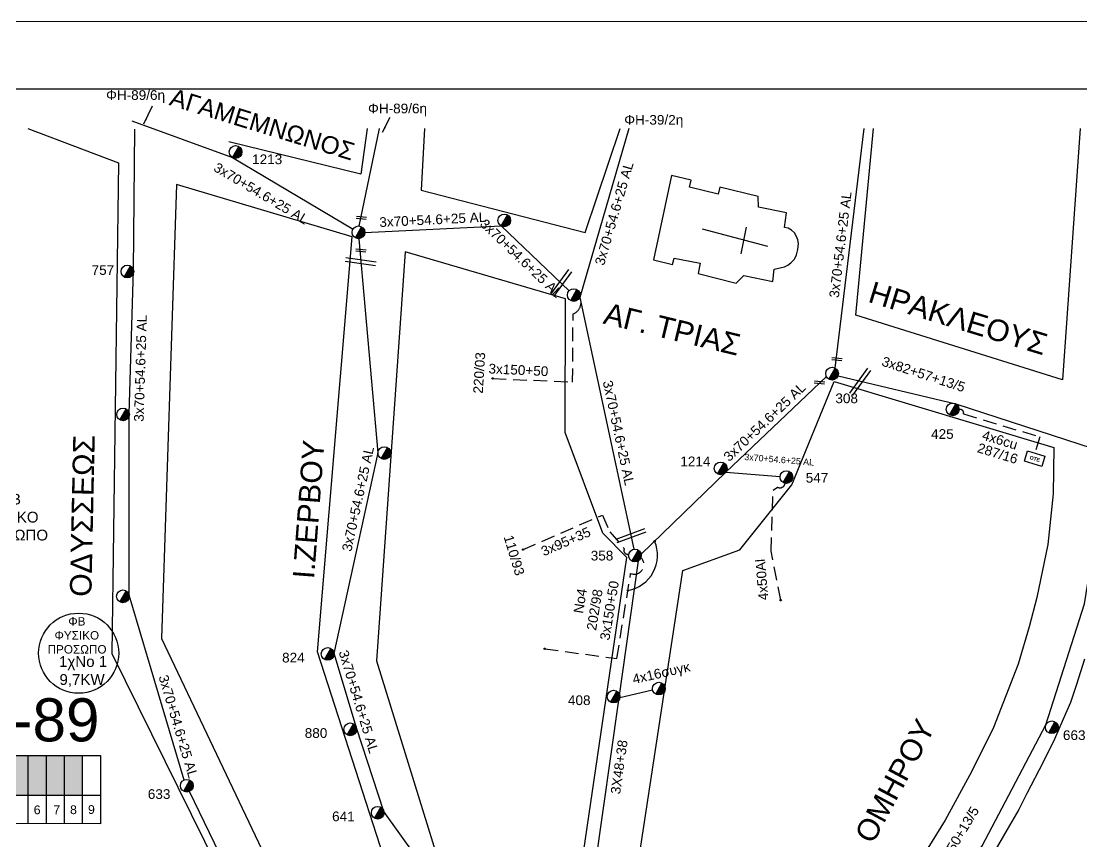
# Model space of a CAD drawing. Header units: millimetres. Extents: x 864 to 3062, y 833 to 2619.
# Drawn here: x 1288.2 to 1485, y 1708.3 to 1860.7 of the extents above; entities that cross this region are included whole.
import ezdxf
from ezdxf.enums import TextEntityAlignment as Align

# ---------------------------------------------------------------- set-up
doc = ezdxf.new("R2010")
doc.units = ezdxf.units.MM
doc.linetypes.add('DASHED', pattern=[19.05, 12.7, -6.35])
for name, color, linetype, lineweight in [('3x150+50', 7, 'Continuous', 30), ('3X48+38', 7, 'Continuous', 30), ('3x70+54.6+25 AL', 7, 'SYN_LINE', 30), ('3x82+57+13_5', 7, 'Continuous', 30), ('3x95+35', 7, 'Continuous', 30), ('4x16συγκ', 7, 'Continuous', 30), ('4x50+13_5', 7, 'Continuous', 30), ('4x50AL', 7, 'Continuous', 30), ('text διευθύνσεων', 250, 'Continuous', 30), ('Υπόβαθρο ΔΕΗ', 7, 'Continuous', 30)]:
    doc.layers.add(name, color=color, linetype=linetype, lineweight=lineweight)
for name, color, linetype in [('Pillar OTE', 7, 'Continuous'), ('TEXT ΚΑΛΩΔΙΩΝ', 7, 'Continuous'), ('Άγνωστα', 7, 'Continuous'), ('Επιγραφές - Σχήματα', 7, 'Continuous'), ('Καλώδια ΧΤ   3x150AL+50CU', 7, 'DASHED'), ('Μηχανική τομή', 7, 'Continuous'), ('Στύλος ΦΜ', 7, 'Continuous'), ('Στύλος ΦΜ @ 1', 7, 'Continuous'), ('Συνδέσεις', 7, 'Continuous'), ('Τομή', 7, 'Continuous'), ('Υπόγεια καλώδια Παροχών ΧΤ   4x50AL', 7, 'DASHED'), ('Υπόγεια καλώδια Παροχών ΧΤ   4x6', 7, 'DASHED')]:
    doc.layers.add(name, color=color, linetype=linetype)
doc.styles.add('arial', font='arial.ttf')
doc.styles.get("Standard").update_dxf_attribs({"font": 'arial.ttf'})
doc.linetypes.add('SYN_LINE', pattern='A,0.5,-0.0001,["/\\/\\/\\/",Standard,S=0.1,R=0,X=0,Y=-0.05],-0.25', length=0.7501)
doc.dimstyles.new('ISO-25', dxfattribs={"dimtxt": 2.5, "dimasz": 2.5, "dimexe": 1.25, "dimexo": 0.625, "dimtad": 1, "dimtxsty": 'Standard', "dimcen": 2.5, "dimadec": 0, "dimazin": 0, "dimtfac": 1, "dimtmove": 0, "dimatfit": 3, "dimfxl": 1, "dimarcsym": 0})

# ---------------------------------------------------------------- blocks, each defined once
blk = doc.blocks.new('ΥΠΑΡΧΩΝ ΤΣΙΜΕΝΤΕΝΙΟΣ ΣΤΥΛΟΣ')
at = {"layer": 'Στύλος ΦΜ'}
blk.add_hatch(color=7, dxfattribs=at).paths.add_polyline_path([(-1.29, -2.28, 0.574793), (2.62, 0, 0.268822), (1.3, 2.27)])
at = {"layer": 'Στύλος ΦΜ', "color": 7}
blk.add_line((-1.29, -2.28), (1.3, 2.27), dxfattribs=at)
blk.add_circle((0, 0), 2.62, dxfattribs=at)
at = {"layer": 'Στύλος ΦΜ', "flags": 4}
for tag, p in [('ΑΡΙΘΜΟΣ', (-4.68, 8.05)), ('ΤΥΠΟΣ', (-4.91, 3.03))]:
    blk.add_attdef(tag, p, '', height=4, dxfattribs=at)
blk = doc.blocks.new('_ΣΥΝΔΕΣΗ')
at = {"layer": 'Συνδέσεις', "linetype": 'SYN_LINE', "ltscale": 40}
blk.add_hatch(color=256, dxfattribs=at).paths.add_polyline_path([(0.5, -0.01, 1), (-0.5, -0.01, 1)])
at = {"layer": 'Συνδέσεις'}
blk.add_circle((0, -0.01), 0.5, dxfattribs=at)
blk = doc.blocks.new('ΤΟΜΗ')
at = {"layer": 'Τομή', "ltscale": 40}
for p, q in [((-5.68, 0), (17.06, 0)), ((-5.68, -2.77), (17.06, -2.77))]:
    blk.add_line(p, q, dxfattribs=at)
blk = doc.blocks.new('ΜΗΧΑΝΙΚΗ ΤΟΜΗ')
at = {"layer": 'Μηχανική τομή', "ltscale": 40}
for p, q in [((-1.89, 0.78), (5.69, 0.78)), ((-1.89, -0.77), (5.69, -0.77))]:
    blk.add_line(p, q, dxfattribs=at)
blk = doc.blocks.new('PILLAR ΟΤΕ')
at = {"layer": 'Pillar OTE', "ltscale": 40}
blk.add_lwpolyline([(-3.31, 2.02), (3.39, 2.02), (3.39, -1.99), (-3.31, -1.99)], close=True, dxfattribs=at)
at = {"layer": 'Pillar OTE', "insert": (-1.81, 0.71), "char_height": 1.3575, "width": 109.961, "attachment_point": 1}
blk.add_mtext('{\\fArial|b1|i0|c161|p34;OTE}', dxfattribs=at)

msp = doc.modelspace()

# ---------------------------------------------------------------- hatches: boundary and pattern name
at = {"layer": 'Καλώδια ΧΤ   3x150AL+50CU', "linetype": 'DASHED', "lineweight": -3, "ltscale": 0.2}
h = msp.add_hatch(color=173, dxfattribs=at)
h.dxf.hatch_style = 1
h.paths.add_polyline_path([(1289.38, 1724.33), (1286.08, 1724.33), (1286.08, 1716.96), (1289.38, 1716.96)])
h = msp.add_hatch(color=6, dxfattribs=at)
h.dxf.hatch_style = 1
h.paths.add_polyline_path([(1292.77, 1724.33), (1289.47, 1724.33), (1289.47, 1716.96), (1292.77, 1716.96)])
h = msp.add_hatch(color=62, dxfattribs=at)
h.dxf.hatch_style = 1
h.paths.add_polyline_path([(1296.16, 1724.32), (1292.87, 1724.32), (1292.87, 1716.96), (1296.16, 1716.95)])
h = msp.add_hatch(color=151, dxfattribs=at)
h.dxf.hatch_style = 1
h.paths.add_polyline_path([(1299.5, 1724.32), (1296.2, 1724.32), (1296.2, 1716.95), (1299.5, 1716.95)])

# ---------------------------------------------------------------- linework, layer by layer
at = {"lineweight": -3, "ltscale": 0.2}
msp.add_circle((1298.86, 1743.34), 7.44, dxfattribs=at)
at = {"layer": '3x150+50', "color": 5, "linetype": 'DASHED', "lineweight": -3, "ltscale": 0.2}
msp.add_lwpolyline([(1375.67, 1794.37), (1390.52, 1793.67), (1390.61, 1806.33, 0.439358), (1391.84, 1809.4, -32.138561)], format="xyb", dxfattribs=at)
at = {"layer": '3x150+50', "color": 1, "linetype": 'DASHED', "lineweight": -3, "ltscale": 0.2}
msp.add_lwpolyline([(1385.35, 1744.17), (1398.73, 1742.35), (1401.3, 1758.14, 0.812745), (1403.22, 1761.1, -63.095307)], format="xyb", dxfattribs=at)
at = {"layer": '3X48+38', "color": 1, "linetype": 'Continuous', "lineweight": -3, "ltscale": 0.2}
msp.add_lwpolyline([(1387.03, 1662.77), (1394.72, 1703.64), (1399.08, 1734.62), (1402.73, 1760.48)], dxfattribs=at)
at = {"layer": '3x70+54.6+25 AL', "color": 173, "linetype": 'SYN_LINE', "lineweight": -3, "ltscale": 15}
for points in [[(1318.42, 1719.79), (1308.23, 1754.13), (1308.26, 1787.81), (1309.05, 1814.48), (1309.28, 1840.65)], [(1330.95, 1678.3), (1329.58, 1696.67), (1319.44, 1717.67)]]:
    msp.add_lwpolyline(points, dxfattribs=at)
at = {"layer": '3x70+54.6+25 AL', "color": 6, "linetype": 'SYN_LINE', "lineweight": -3, "ltscale": 15}
for points in [[(1308.72, 1842.22), (1327.4, 1835.38), (1349.78, 1822.09)], [(1350.9, 1822.66), (1354.71, 1840.8)], [(1351.97, 1821.43), (1377.26, 1822.69), (1389.89, 1810.65)]]:
    msp.add_lwpolyline(points, dxfattribs=at)
at = {"layer": '3x70+54.6+25 AL', "color": 5, "linetype": 'SYN_LINE', "lineweight": -3, "ltscale": 15}
msp.add_lwpolyline([(1400.94, 1840.8), (1391.84, 1809.4), (1401.86, 1762.63)], dxfattribs=at)
at = {"layer": '3x70+54.6+25 AL', "color": 1, "linetype": 'SYN_LINE', "lineweight": -3, "ltscale": 15}
for points in [[(1439.25, 1796.27), (1444.64, 1840.8)], [(1403.26, 1761.71), (1418.95, 1776.96), (1437.62, 1794.71)]]:
    msp.add_lwpolyline(points, dxfattribs=at)
at = {"layer": '3x70+54.6+25 AL', "color": 133, "linetype": 'SYN_LINE', "lineweight": -3, "ltscale": 15}
msp.add_lwpolyline([(1367.49, 1668.38), (1364.07, 1701.96), (1355.52, 1713.93), (1350.41, 1729.51), (1346.25, 1743.27), (1354.41, 1780.57), (1350.9, 1820.31)], dxfattribs=at)
at = {"layer": '3x70+54.6+25 AL', "color": 1, "linetype": 'SYN_LINE', "lineweight": -3, "ltscale": 10}
msp.add_lwpolyline([(1418.95, 1776.96), (1429.03, 1776.14)], dxfattribs=at)
at = {"layer": '3x82+57+13_5', "color": 173, "linetype": 'Continuous', "lineweight": -3, "ltscale": 0.2}
msp.add_lwpolyline([(1439.78, 1794.87), (1461.65, 1789.62), (1489.59, 1780.53)], dxfattribs=at)
at = {"layer": '3x95+35', "color": 5, "linetype": 'DASHED', "lineweight": -3, "ltscale": 0.2}
msp.add_lwpolyline([(1381.34, 1762.58), (1396.05, 1769), (1397.41, 1765.87), (1400.13, 1762.73, 0.695006), (1400.96, 1761.75, -6.901161)], format="xyb", dxfattribs=at)
at = {"layer": '4x16συγκ', "color": 1, "linetype": 'SYN_LINE', "lineweight": -3, "ltscale": 7}
msp.add_lwpolyline([(1399.29, 1735.12), (1405.38, 1736.51)], dxfattribs=at)
at = {"layer": '4x50+13_5', "color": 6, "linetype": 'Continuous', "lineweight": -3, "ltscale": 0.2}
msp.add_lwpolyline([(1414.79, 1655.55), (1424.04, 1665.72), (1450.66, 1685.58), (1466.51, 1707.6), (1478.37, 1730.02), (1485.52, 1752.52), (1489.66, 1778.22)], dxfattribs=at)
at = {"layer": '4x50AL', "color": 1, "linetype": 'DASHED', "lineweight": -3, "ltscale": 0.2}
msp.add_lwpolyline([(1429.14, 1753.17), (1427.37, 1762.29), (1427.73, 1773.61), (1428.53, 1774.19, 0.542614), (1429.96, 1774.89, -4.355908)], format="xyb", dxfattribs=at)
at = {"layer": 'Pillar OTE', "lineweight": -3, "ltscale": 40}
for points in [[(1272.58, 1711.69), (1272.58, 1724.33), (1302.91, 1724.33), (1302.91, 1711.66), (1272.58, 1711.69)], [(1289.47, 1711.68), (1289.47, 1724.33)], [(1292.87, 1711.67), (1292.87, 1724.33)], [(1296.2, 1711.67), (1296.2, 1724.33)], [(1299.59, 1711.67), (1299.59, 1724.33)], [(1272.58, 1716.98), (1302.91, 1716.95)]]:
    msp.add_lwpolyline(points, dxfattribs=at)
at = {"layer": 'Επιγραφές - Σχήματα', "lineweight": -3}
msp.add_lwpolyline([(863.7, 1860.67), (3062.46, 1860.7), (3062.47, 841.56), (863.7, 841.54)], close=True, dxfattribs=at)
at = {"layer": 'Υπόβαθρο ΔΕΗ', "lineweight": -3}
for points in [[(895.62, 1848.12), (2896.63, 1848.12), (2896.63, 844.79), (895.62, 844.79)], [(1417.54, 1828.55), (1412.23, 1829.88), (1412.51, 1831.16), (1408.87, 1832.02), (1405.56, 1816.39), (1409.04, 1815.49), (1409.35, 1816.67), (1414.21, 1815.74), (1413.81, 1813.82), (1420.9, 1812.08), (1422.31, 1813.49), (1427.67, 1812.36), (1427.94, 1814.65), (1429.85, 1815.11), (1430.44, 1815.38), (1431.04, 1815.85), (1431.68, 1816.52), (1432.09, 1817.31), (1432.33, 1818.3), (1432.45, 1819.44), (1432.35, 1820.11), (1432.09, 1820.72), (1431.72, 1821.37), (1431.15, 1821.88), (1430.54, 1822.25), (1429.84, 1822.42), (1430.25, 1825.09), (1425.01, 1826.19), (1424.95, 1828.13), (1417.84, 1829.9)], [(1349.64, 1820.68), (1317.03, 1830.35), (1314.26, 1746.04), (1342.98, 1685.53), (1359.01, 1681.33), (1361.94, 1685.52), (1343.19, 1743.61)], [(1389.2, 1809.16), (1359.47, 1817.88), (1354.15, 1741.92), (1374.14, 1677.31), (1387.76, 1673.9), (1400.57, 1761.09), (1396.15, 1765.61), (1389.13, 1784.32)], [(1412.64, 1667.51), (1397.68, 1671.33), (1410.97, 1758.71), (1421.53, 1762.56), (1421.53, 1762.56), (1431.21, 1774.59), (1439.05, 1793.79), (1479.81, 1781.54), (1479.68, 1772.93), (1478.7, 1763.52), (1476.7, 1753.7), (1475.25, 1748.24), (1473.2, 1741.31), (1468.61, 1729.54), (1464.57, 1721.33), (1459.68, 1712.31), (1453.75, 1702.76), (1447.27, 1693.32), (1443.41, 1689.21), (1438.87, 1684.29), (1433.81, 1679.8), (1429.29, 1676.32), (1424.14, 1672.87), (1420.16, 1670.51)]]:
    msp.add_lwpolyline(points, close=True, dxfattribs=at)
for points in [[(1289.41, 1840.8), (1306.24, 1834.42), (1304.99, 1743.28), (1327.12, 1698.51), (1323.91, 1690.21), (1268.98, 1705.27), (1233.14, 1840.8)], [(1352.42, 1840.8), (1351.22, 1832.3), (1326.75, 1838.28)], [(1363.05, 1840.8), (1362.39, 1829.33), (1392.87, 1821.45), (1399.37, 1840.8)], [(1484.75, 1840.8), (1481.42, 1794.11), (1443.11, 1806.13), (1446.36, 1840.8)], [(1414.6, 1822.16), (1426.72, 1818.92)], [(1422.74, 1822.44), (1421.76, 1817.5)], [(1485.53, 1742.26), (1484.04, 1737.5), (1482.92, 1734.19), (1481.56, 1731.12), (1479.95, 1727.37), (1477.83, 1723.12), (1474.8, 1717.27), (1473.35, 1714.34), (1471.15, 1710.58), (1467.93, 1705.01), (1464.88, 1700.26), (1460.43, 1693.18), (1456.14, 1687.64), (1453.01, 1683.86), (1449.44, 1679.95), (1446.67, 1677.28), (1443.01, 1674.14), (1438.24, 1670.83), (1432.62, 1667.61), (1426.84, 1664.48), (1486.73, 1649.81)]]:
    msp.add_lwpolyline(points, dxfattribs=at)
msp.add_arc((1399.67, 1761.52), 6.62, 279.7285, 23.2657, dxfattribs=at)
at = {"layer": 'Υπόγεια καλώδια Παροχών ΧΤ   4x6', "color": 173, "linetype": 'DASHED', "ltscale": 0.2}
msp.add_lwpolyline([(1462.23, 1788.52, -0.662932), (1463.07, 1787.77), (1477.24, 1783.51), (1476.32, 1780.44)], format="xyb", dxfattribs=at)

# ---------------------------------------------------------------- block references
at = {"layer": 'Pillar OTE', "xscale": 0.5, "yscale": 0.5, "zscale": 0.5, "rotation": 343.2783505146689}
msp.add_blockref('PILLAR ΟΤΕ', (1476.24, 1779.45), dxfattribs=at)
at = {"layer": 'Μηχανική τομή', "lineweight": -3, "xscale": 0.249999999999946, "yscale": 0.249999999999946, "zscale": 0.4999999999999997, "rotation": 174.4298595827747}
for p in [(1351.79, 1824.1), (1351.72, 1818.05), (1440.04, 1797.88), (1436.82, 1793.52)]:
    msp.add_blockref('ΜΗΧΑΝΙΚΗ ΤΟΜΗ', p, dxfattribs=at)
at = {"layer": 'Στύλος ΦΜ @ 1', "lineweight": -3, "ltscale": 40}
ref = msp.add_blockref('ΥΠΑΡΧΩΝ ΤΣΙΜΕΝΤΕΝΙΟΣ ΣΤΥΛΟΣ', (1327.99, 1836.41), dxfattribs=dict(at, xscale=0.4499999999997664, yscale=0.4499999999997664, zscale=0.4499999999997664))
ref.add_attrib('ΤΥΠΟΣ', '1213', (1331.04, 1834.15), dxfattribs={"layer": 'Στύλος ΦΜ', "height": 1.8, "flags": 4})
for p, xscale, yscale, zscale in [((1377.84, 1823.71), 0.4499999999997664, 0.4499999999997664, 0.4499999999997664), ((1350.79, 1821.49), 0.4499999999997664, 0.4499999999997664, 0.4499999999997664), ((1390.75, 1809.83), 0.4499999999997664, 0.4499999999997664, 0.4499999999997664), ((1307.09, 1787.67), 0.4499999999998181, 0.4499999999998181, 0.4499999999998181), ((1355.58, 1780.5), 0.4499999999998181, 0.4499999999998181, 0.4499999999998181), ((1307.08, 1753.9), 0.4499999999998181, 0.4499999999998181, 0.4499999999998181), ((1406.53, 1736.77), 0.449999999999816, 0.449999999999816, 0.449999999999816)]:
    msp.add_blockref('ΥΠΑΡΧΩΝ ΤΣΙΜΕΝΤΕΝΙΟΣ ΣΤΥΛΟΣ', p, dxfattribs=dict(at, xscale=xscale, yscale=yscale, zscale=zscale))
ref = msp.add_blockref('ΥΠΑΡΧΩΝ ΤΣΙΜΕΝΤΕΝΙΟΣ ΣΤΥΛΟΣ', (1307.9, 1814.22), dxfattribs=dict(at, xscale=0.4499999999997664, yscale=0.4499999999997664, zscale=0.4499999999997664))
ref.add_attrib('ΤΥΠΟΣ', '757', (1301.26, 1813.59), dxfattribs={"layer": 'Στύλος ΦΜ', "height": 1.8, "flags": 4})
ref = msp.add_blockref('ΥΠΑΡΧΩΝ ΤΣΙΜΕΝΤΕΝΙΟΣ ΣΤΥΛΟΣ', (1438.67, 1795.25), dxfattribs=dict(at, xscale=0.4499999999997811, yscale=0.4499999999997811, zscale=0.4499999999997811))
ref.add_attrib('ΤΥΠΟΣ', '308', (1439.29, 1789.77), dxfattribs={"layer": 'Στύλος ΦΜ', "height": 1.8, "flags": 4})
ref = msp.add_blockref('ΥΠΑΡΧΩΝ ΤΣΙΜΕΝΤΕΝΙΟΣ ΣΤΥΛΟΣ', (1461.06, 1788.6), dxfattribs=dict(at, xscale=0.4499999999998731, yscale=0.4499999999998731, zscale=0.4499999999998731))
ref.add_attrib('ΤΥΠΟΣ', '425', (1457.05, 1783.14), dxfattribs={"layer": 'Στύλος ΦΜ', "height": 1.8, "flags": 4})
ref = msp.add_blockref('ΥΠΑΡΧΩΝ ΤΣΙΜΕΝΤΕΝΙΟΣ ΣΤΥΛΟΣ', (1418, 1777.65), dxfattribs=dict(at, xscale=0.4499999999998362, yscale=0.4499999999998362, zscale=0.4499999999998362))
ref.add_attrib('ΤΥΠΟΣ', '1214', (1410.51, 1778.06), dxfattribs={"layer": 'Στύλος ΦΜ', "height": 1.8, "flags": 4})
ref = msp.add_blockref('ΥΠΑΡΧΩΝ ΤΣΙΜΕΝΤΕΝΙΟΣ ΣΤΥΛΟΣ', (1430.21, 1776.04), dxfattribs=dict(at, xscale=0.4499999999998553, yscale=0.4499999999998553, zscale=0.4499999999998553))
ref.add_attrib('ΤΥΠΟΣ', '547', (1433.79, 1775.01), dxfattribs={"layer": 'Στύλος ΦΜ', "height": 1.8, "flags": 4})
ref = msp.add_blockref('ΥΠΑΡΧΩΝ ΤΣΙΜΕΝΤΕΝΙΟΣ ΣΤΥΛΟΣ', (1402.1, 1761.48), dxfattribs=dict(at, xscale=0.4499999999997664, yscale=0.4499999999997664, zscale=0.4499999999997664))
ref.add_attrib('ΤΥΠΟΣ', '358', (1393.89, 1760.56), dxfattribs={"layer": 'Στύλος ΦΜ', "height": 1.8, "flags": 4})
ref = msp.add_blockref('ΥΠΑΡΧΩΝ ΤΣΙΜΕΝΤΕΝΙΟΣ ΣΤΥΛΟΣ', (1345.07, 1743.2), dxfattribs=dict(at, xscale=0.4499999999998114, yscale=0.4499999999998114, zscale=0.4499999999998114))
ref.add_attrib('ΤΥΠΟΣ', '824', (1336.61, 1741.62), dxfattribs={"layer": 'Στύλος ΦΜ', "height": 1.8, "flags": 4})
ref = msp.add_blockref('ΥΠΑΡΧΩΝ ΤΣΙΜΕΝΤΕΝΙΟΣ ΣΤΥΛΟΣ', (1398.12, 1735.29), dxfattribs=dict(at, xscale=0.4499999999998346, yscale=0.4499999999998346, zscale=0.4499999999998346))
ref.add_attrib('ΤΥΠΟΣ', '408', (1389.66, 1733.71), dxfattribs={"layer": 'Στύλος ΦΜ', "height": 1.8, "flags": 4})
ref = msp.add_blockref('ΥΠΑΡΧΩΝ ΤΣΙΜΕΝΤΕΝΙΟΣ ΣΤΥΛΟΣ', (1349.27, 1729.2), dxfattribs=dict(at, xscale=0.4499999999998181, yscale=0.4499999999998181, zscale=0.4499999999998181))
ref.add_attrib('ΤΥΠΟΣ', '880', (1340.81, 1727.62), dxfattribs={"layer": 'Στύλος ΦΜ', "height": 1.8, "flags": 4})
ref = msp.add_blockref('ΥΠΑΡΧΩΝ ΤΣΙΜΕΝΤΕΝΙΟΣ ΣΤΥΛΟΣ', (1479.46, 1729.59), dxfattribs=dict(at, xscale=0.4499999999997715, yscale=0.4499999999997715, zscale=0.4499999999997715))
ref.add_attrib('ΤΥΠΟΣ', '663', (1481.52, 1727.22), dxfattribs={"layer": 'Στύλος ΦΜ', "height": 1.8, "rotation": 360, "flags": 4})
ref = msp.add_blockref('ΥΠΑΡΧΩΝ ΤΣΙΜΕΝΤΕΝΙΟΣ ΣΤΥΛΟΣ', (1318.93, 1718.73), dxfattribs=dict(at, xscale=0.4499999999998181, yscale=0.4499999999998181, zscale=0.4499999999998181))
ref.add_attrib('ΤΥΠΟΣ', '633', (1311.69, 1716.28), dxfattribs={"layer": 'Στύλος ΦΜ', "height": 1.8, "flags": 4})
ref = msp.add_blockref('ΥΠΑΡΧΩΝ ΤΣΙΜΕΝΤΕΝΙΟΣ ΣΤΥΛΟΣ', (1354.36, 1713.72), dxfattribs=dict(at, xscale=0.4499999999998181, yscale=0.4499999999998181, zscale=0.4499999999998181))
ref.add_attrib('ΤΥΠΟΣ', '641', (1345.89, 1712.14), dxfattribs={"layer": 'Στύλος ΦΜ', "height": 1.8, "flags": 4})
at = {"layer": 'Συνδέσεις', "lineweight": -3, "xscale": 0.25, "yscale": 0.25, "zscale": 0.25}
for p in [(1375.67, 1794.37), (1405.75, 1764.13), (1381.34, 1762.59), (1400.79, 1755), (1429.14, 1753.17), (1385.35, 1744.17)]:
    msp.add_blockref('_ΣΥΝΔΕΣΗ', p, dxfattribs=at)
at = {"layer": 'Τομή', "lineweight": -3}
for p, xscale, yscale, zscale, rotation in [((1349.83, 1816.61), 0.2499999999999995, 0.2499999999999995, 0.2499999999999995, 352.0156501914664), ((1387.34, 1811.13), 0.2499999999999994, 0.2499999999999994, 0.2499999999999994, 54.05474836461617), ((1442.8, 1792.79), 0.2499999999999994, 0.2499999999999994, 0.2499999999999994, 54.05474836461617), ((1399.91, 1765.02), 0.2499999999999994, 0.2499999999999994, 0.2499999999999994, 20.49537854529897)]:
    msp.add_blockref('ΤΟΜΗ', p, dxfattribs=dict(at, xscale=xscale, yscale=yscale, zscale=zscale, rotation=rotation))

# ---------------------------------------------------------------- texts
at = {"lineweight": -3, "ltscale": 30, "char_height": 1.63, "width": 11.2573, "attachment_point": 1}
for s, insert in [('6', (1290.52, 1715.07)), ('7', (1294.15, 1715.07)), ('8', (1297.26, 1715.09)), ('9', (1300.59, 1715.12))]:
    msp.add_mtext(s, dxfattribs=dict(at, insert=insert))
at = {"layer": 'text διευθύνσεων', "color": 7, "lineweight": -3}
for s, height, p in [('ΑΓΑΜΕΜΝΩΝΟΣ', 3.256, (1332.95, 1841.55)), ('ΗΡΑΚΛΕΟΥΣ', 4, (1462.09, 1805.55))]:
    msp.add_text(s, height=height, rotation=343.0101, dxfattribs=at).set_placement(p, align=Align.MIDDLE_CENTER)
at = {"layer": 'text διευθύνσεων', "color": 7, "lineweight": -3, "ltscale": 40, "char_height": 4, "width": 94.4586, "attachment_point": 1, "style": 'arial'}
for s, insert, rotation in [('OΔYΣΣEΩΣ', (1297.21, 1753.87), 88.7641), ('I.ZEPBOY', (1338.56, 1757.34), 85.6749), ('OMHPOY', (1442.7, 1709.62), 61.8541)]:
    msp.add_mtext(s, dxfattribs=dict(at, insert=insert, rotation=rotation))
at = {"layer": 'TEXT ΚΑΛΩΔΙΩΝ', "linetype": 'Continuous', "lineweight": -3, "ltscale": 0.2}
for s, height, rotation, p in [('3x70+54.6+25 AL', 1.8, 329.2826, (1332.73, 1828.72)), ('3x70+54.6+25 AL', 1.8, 73.8296, (1398.24, 1825)), ('3x70+54.6+25 AL', 1.8, 83.0997, (1440.22, 1819.2)), ('3x70+54.6+25 AL', 1.8, 2.8582, (1364.57, 1823.86)), ('3x70+54.6+25 AL', 1.8, 316.3858, (1380.98, 1816.66)), ('3x70+54.6+25 AL', 1.8, 88.2956, (1310.31, 1796.25)), ('3x150+50', 1.8, 357.2898, (1380.47, 1795.94)), ('3x82+57+13/5', 1.8, 341.9653, (1455.66, 1795.14)), ('3x70+54.6+25 AL', 1.8, 282.0865, (1399.07, 1784.25)), ('3x70+54.6+25 AL', 1.8, 43.556, (1426.15, 1786.29)), ('3x70+54.6+25 AL', 1.8, 77.6577, (1350.69, 1771.99)), ('3x70+54.6+25 AL', 1.1756, 355.3337, (1428.87, 1779.28)), ('3x95+35', 1.8, 23.5794, (1389.26, 1764.08)), ('4x50Al', 1.8, 94.6487, (1425.64, 1757)), ('3x150+50', 1.8, 80.7393, (1397.35, 1751.27)), ('3x70+54.6+25 AL', 1.8, 286.8407, (1350.83, 1734.33)), ('4x16συγκ', 1.8, 12.8193, (1406.97, 1739.69)), ('3x70+54.6+25 AL', 1.8, 286.5249, (1317.35, 1729.73)), ('3X48+38', 1.8, 81.9786, (1399.15, 1722.21)), ('4x50+13/5', 1.8, 59.1334, (1462.25, 1709.56))]:
    msp.add_text(s, height=height, rotation=rotation, dxfattribs=at).set_placement(p, align=Align.MIDDLE_CENTER)
at = {"layer": 'Άγνωστα', "lineweight": -3, "ltscale": 40, "char_height": 1.8, "width": 27.758, "attachment_point": 1, "line_spacing_factor": 3, "style": 'arial'}
for s, insert in [('ΦΗ-89/6η', (1303.94, 1847.88)), ('ΦΗ-89/6η', (1352.56, 1845.39)), ('ΦΗ-39/2η', (1400.11, 1843.28))]:
    msp.add_mtext(s, dxfattribs=dict(at, insert=insert))
at = {"layer": 'Άγνωστα', "lineweight": -3, "ltscale": 40, "char_height": 1.8, "width": 27.758, "attachment_point": 1, "style": 'arial'}
for s, insert, rotation in [('220/03', (1372.05, 1791.61), 86.4455), ('110/93', (1379.43, 1765.47), 286.8252)]:
    msp.add_mtext(s, dxfattribs=dict(at, insert=insert, rotation=rotation))
at = {"layer": 'Άγνωστα', "linetype": 'Continuous', "lineweight": -3, "ltscale": 0.2, "char_height": 1.8, "width": 27.758, "attachment_point": 1, "rotation": 80.7393}
for s, insert in [('No4', (1390.67, 1750.91)), ('202/98', (1393.1, 1747.76))]:
    msp.add_mtext(s, dxfattribs=dict(at, insert=insert))
at = {"layer": 'Υπόβαθρο ΔΕΗ', "lineweight": -3, "insert": (1396.96, 1808.49), "char_height": 4, "width": 38.8656, "attachment_point": 1, "rotation": 346.4434}
msp.add_mtext('ΑΓ. ΤΡΙΑΣ', dxfattribs=at)
at = {"layer": 'Υπόβαθρο ΔΕΗ', "lineweight": -3, "attachment_point": 1}
for s, insert, char_height, width in [('{\\W8.64836; }ΦΒ \\P{\\W4.42067; }ΦΥΣΙΚΟ \\P{\\W2.28183; }ΠΡΟΣΩΠΟ', (1277.35, 1772.94), 2, 17.2548), ('{\\W8.64836; }ΦΒ \\P{\\W4.42067; }ΦΥΣΙΚΟ \\P{\\W2.28183; }ΠΡΟΣΩΠΟ', (1291.71, 1750.03), 1.5567, 13.43), ('{\\W5.64925; }1χΝο 1\\P{\\W5.75643; }9,7KW', (1290.83, 1742.79), 2, 17.2548), ('Φ{\\H1.0833x;H}-89', (1268.91, 1735.63), 8, 84.6573)]:
    msp.add_mtext(s, dxfattribs=dict(at, insert=insert, char_height=char_height, width=width))
at = {"layer": 'Υπόγεια καλώδια Παροχών ΧΤ   4x50AL', "color": 7, "ltscale": 0.2, "char_height": 1.8, "attachment_point": 1, "rotation": 343}
for s, insert in [('4x6cu', (1466.89, 1784.79)), ('287/16', (1466, 1782.43))]:
    msp.add_mtext_dynamic_manual_height_columns(s, width=1.8, gutter_width=12.5, heights=[0.118], dxfattribs=dict(at, insert=insert))

# ---------------------------------------------------------------- leaders
at = {"layer": 'Επιγραφές - Σχήματα', "lineweight": -3, "ltscale": 40}
for points in [[(1310.97, 1841.64), (1312.53, 1844.96)], [(1355.27, 1840.12), (1356.66, 1842.9)]]:
    msp.add_leader(points, dimstyle='ISO-25', override={"dimasz": 1, "dimtad": 0}, dxfattribs=at)

doc.saveas('drawing.dxf')
